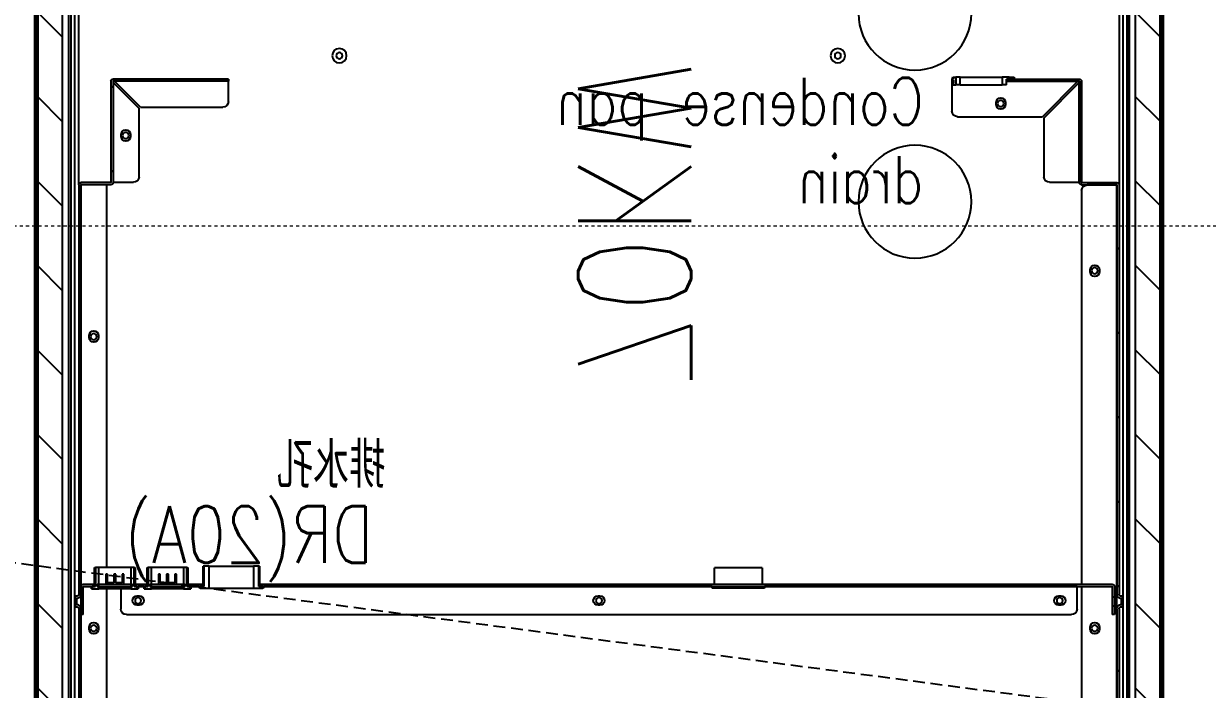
# Model space of a CAD drawing. Extents: x 225000 to 2157367, y 208400 to 840900.
# Drawn here: x 507410 to 508039, y 413256 to 413610 of the extents above; entities that cross this region are included whole.
import ezdxf
from ezdxf.enums import TextEntityAlignment as Align

# ---------------------------------------------------------------- set-up
doc = ezdxf.new("R2010")
doc.units = 0
doc.header["$LTSCALE"] = 10
doc.linetypes.add('Data Center Layout_L20$0$HIDDENK1', pattern=[0.334, 0.167, -0.167])
doc.linetypes.add('XFDP20-DC-PH1$0$HIDDEN2', pattern=[0.1875, 0.125, -0.0625])
doc.layers.add('Data Center Layout_L20$0$ARC', color=252, linetype='Continuous', lineweight=0)
for name, color, linetype in [('XFDP20-DC-PH1$0$A-EQ (PH2)', 15, 'XFDP20-DC-PH1$0$HIDDEN2'), ('XFM2D20-DC$0$M-DUCT-TEXT-Line', 3, 'Continuous'), ('XFM2Q20-DC$0$EQUIP', 22, 'Continuous'), ('XFM2Q20-DC$0$RACK-DC1-600X1200', 6, 'Continuous'), ('XFM2Q20-DC$0$RACK-DC1-洋基', 9, 'Continuous')]:
    doc.layers.add(name, color=color, linetype=linetype)
doc.styles.add('XFM2D20-DC$0$aa-txt', font='simplex.shx', dxfattribs={"width": 0.8, "bigfont": 'CHINA.shx'})
doc.styles.add('XFM2Q20-DC$0$XOL30-HVAC-EQ-L194205$0$Standard', font='txt.shx', dxfattribs={"width": 0.8, "bigfont": 'chineset.shx'})
doc.dimstyles.new('XFM2D20-DC$0$adim-100', dxfattribs={"dimscale": 100, "dimtxt": 0.25, "dimasz": 2.5, "dimexe": 0.1, "dimexo": 0.5, "dimgap": 0.15, "dimtad": 0, "dimdec": 4, "dimdsep": 46, "dimtxsty": 'XFM2D20-DC$0$aa-txt', "dimcen": 2.5, "dimclrd": 256, "dimclre": 256, "dimclrt": 256, "dimadec": 0, "dimazin": 0, "dimtfac": 1, "dimtdec": 4, "dimtmove": 0, "dimatfit": 3, "dimfxl": 1, "dimtolj": 1, "dimtzin": 0, "dimarcsym": 0})
pattern_1 = [(45, (-3953.437, -702.407), (-22.45064, 22.45064), [])]

# ---------------------------------------------------------------- blocks, each defined once
blk = doc.blocks.new('Data Center Layout_L20')
at = {"layer": 'Data Center Layout_L20$0$ARC', "linetype": 'Data Center Layout_L20$0$HIDDENK1'}
blk.add_line((510732.59, 213502.31), (507352.59, 213502.31), dxfattribs=at)
blk = doc.blocks.new('XFDP20-DC-PH1')
at = {"layer": 'XFDP20-DC-PH1$0$A-EQ (PH2)', "ltscale": 5}
blk.add_line((500725.59, 214202.31), (509845.59, 213002.31), dxfattribs=at)
blk = doc.blocks.new('XFM2Q20-DC$0$RACK-70W-一般型')
at = {"layer": 'XFM2Q20-DC$0$EQUIP'}
h = blk.add_hatch(dxfattribs=at)
h.set_pattern_fill('ANSI31', color=256, scale=10, style=0)
h.set_pattern_definition(pattern_1)
edge = h.paths.add_edge_path(flags=0)
edge.add_line((-280.6, 91.5), (-281.8, 91.5))
edge.add_line((-281.8, 91.5), (-281.8, 77.71))
edge.add_arc((-281.81, 77.71), 0.01, 270, 360, ccw=False)
edge.add_line((-281.81, 77.7), (-298.29, 77.7))
edge.add_arc((-298.29, 77.71), 0.01, 180, 270, ccw=False)
edge.add_line((-298.3, 77.71), (-298.3, 1012.29))
edge.add_arc((-298.29, 1012.29), 0.01, 90, 180, ccw=False)
edge.add_line((-298.29, 1012.3), (-281.81, 1012.3))
edge.add_arc((-281.81, 1012.29), 0.01, 0, 90, ccw=False)
edge.add_line((-281.8, 1012.29), (-281.8, 998.5))
edge.add_line((-281.8, 998.5), (-280.6, 998.5))
edge.add_line((-280.6, 998.5), (-280.6, 1012.29))
edge.add_arc((-281.81, 1012.29), 1.21, 0, 90)
edge.add_line((-281.81, 1013.5), (-298.29, 1013.5))
edge.add_arc((-298.29, 1012.29), 1.21, 90, 180)
edge.add_line((-299.5, 1012.29), (-299.5, 77.71))
edge.add_arc((-298.29, 77.71), 1.21, 180, 270)
edge.add_line((-298.29, 76.5), (-281.81, 76.5))
edge.add_arc((-281.81, 77.71), 1.21, 270, 360)
edge.add_line((-280.6, 77.71), (-280.6, 91.5))
h = blk.add_hatch(dxfattribs=at)
h.set_pattern_fill('ANSI31', color=256, scale=10, style=0)
h.set_pattern_definition(pattern_1)
edge = h.paths.add_edge_path(flags=0)
edge.add_line((280.6, 998.5), (281.8, 998.5))
edge.add_line((281.8, 998.5), (281.8, 1012.29))
edge.add_arc((281.81, 1012.29), 0.01, 90, 180, ccw=False)
edge.add_line((281.81, 1012.3), (298.29, 1012.3))
edge.add_arc((298.29, 1012.29), 0.01, 0, 90, ccw=False)
edge.add_line((298.3, 1012.29), (298.3, 77.71))
edge.add_arc((298.29, 77.71), 0.01, 270, 360, ccw=False)
edge.add_line((298.29, 77.7), (281.81, 77.7))
edge.add_arc((281.81, 77.71), 0.01, 180, 270, ccw=False)
edge.add_line((281.8, 77.71), (281.8, 91.5))
edge.add_line((281.8, 91.5), (280.6, 91.5))
edge.add_line((280.6, 91.5), (280.6, 77.71))
edge.add_arc((281.81, 77.71), 1.21, 180, 270)
edge.add_line((281.81, 76.5), (298.29, 76.5))
edge.add_arc((298.29, 77.71), 1.21, 270, 360)
edge.add_line((299.5, 77.71), (299.5, 1012.29))
edge.add_arc((298.29, 1012.29), 1.21, 0, 90)
edge.add_line((298.29, 1013.5), (281.81, 1013.5))
edge.add_arc((281.81, 1012.29), 1.21, 90, 180)
edge.add_line((280.6, 1012.29), (280.6, 998.5))
h = blk.add_hatch(dxfattribs=at)
h.set_pattern_fill('ANSI31', color=256, scale=10, style=0)
h.set_pattern_definition(pattern_1)
h.paths.add_polyline_path([(-285.3, 99.7), (-285.3, 990.3), (-298.3, 990.3), (-298.3, 99.7)], flags=0)
h = blk.add_hatch(dxfattribs=at)
h.set_pattern_fill('ANSI31', color=256, scale=10, style=0)
h.set_pattern_definition(pattern_1)
h.paths.add_polyline_path([(285.3, 990.3), (285.3, 99.7), (298.3, 99.7), (298.3, 990.3)], flags=0)
h = blk.add_hatch(dxfattribs=at)
h.set_pattern_fill('ANSI31', color=256, scale=10, style=0)
h.set_pattern_definition(pattern_1)
edge = h.paths.add_edge_path(flags=0)
edge.add_line((-278.6, 303.31), (-278.6, 302.08))
edge.add_line((-278.6, 302.08), (-277.61, 302.08))
edge.add_spline(control_points=[(-277.61, 302.08), (-277.54, 302.08), (-277.47, 302.08), (-277.41, 302.09), (-277.17, 302.11), (-276.93, 302.18), (-276.72, 302.28), (-276.56, 302.35), (-276.41, 302.44), (-276.27, 302.55), (-276.09, 302.69), (-275.94, 302.85), (-275.81, 303.03), (-275.67, 303.24), (-275.55, 303.47), (-275.49, 303.72), (-275.43, 303.92), (-275.4, 304.12), (-275.4, 304.33)], knot_values=[0.012492, 0.012492, 0.012492, 0.012492, 0.012694, 0.012694, 0.012694, 0.01341, 0.01341, 0.01341, 0.013935, 0.013935, 0.013935, 0.014597, 0.014597, 0.014597, 0.015361, 0.015361, 0.015361, 0.015982, 0.015982, 0.015982, 0.015982], weights=[1, 1, 1, 1, 1, 1, 1, 1, 1, 1, 1, 1, 1, 1, 1, 1, 1, 1, 1], degree=3, periodic=0)
edge.add_line((-275.4, 304.33), (-275.4, 521.99))
edge.add_arc((-275.39, 521.99), 0.01, 90, 180, ccw=False)
edge.add_line((-275.39, 522), (-256.61, 522))
edge.add_arc((-256.61, 523.21), 1.21, 270, 360)
edge.add_line((-255.4, 523.21), (-255.4, 576.99))
edge.add_arc((-255.39, 576.99), 0.01, 90, 180, ccw=False)
edge.add_line((-255.39, 577), (-216.65, 577))
edge.add_line((-216.65, 577), (-216.65, 578.2))
edge.add_line((-216.65, 578.2), (-255.39, 578.2))
edge.add_arc((-255.39, 576.99), 1.21, 90, 180)
edge.add_line((-256.6, 576.99), (-256.6, 523.21))
edge.add_arc((-256.61, 523.21), 0.01, 270, 360, ccw=False)
edge.add_line((-256.61, 523.2), (-275.39, 523.2))
edge.add_arc((-275.39, 521.99), 1.21, 90, 180)
edge.add_line((-276.6, 521.99), (-276.6, 304.33))
edge.add_spline(control_points=[(-276.6, 304.33), (-276.6, 304.27), (-276.61, 304.21), (-276.62, 304.15), (-276.64, 304.04), (-276.68, 303.92), (-276.73, 303.83), (-276.79, 303.73), (-276.86, 303.63), (-276.95, 303.56), (-277, 303.51), (-277.06, 303.47), (-277.12, 303.44), (-277.21, 303.39), (-277.32, 303.35), (-277.43, 303.33), (-277.49, 303.32), (-277.55, 303.31), (-277.61, 303.31)], knot_values=[0.005521, 0.005521, 0.005521, 0.005521, 0.005706, 0.005706, 0.005706, 0.006052, 0.006052, 0.006052, 0.006399, 0.006399, 0.006399, 0.006604, 0.006604, 0.006604, 0.006941, 0.006941, 0.006941, 0.007122, 0.007122, 0.007122, 0.007122], weights=[1, 1, 1, 1, 1, 1, 1, 1, 1, 1, 1, 1, 1, 1, 1, 1, 1, 1, 1], degree=3, periodic=0)
edge.add_line((-277.61, 303.31), (-278.6, 303.31))
h = blk.add_hatch(dxfattribs=at)
h.set_pattern_fill('ANSI31', color=256, scale=10, style=0)
h.set_pattern_definition(pattern_1)
edge = h.paths.add_edge_path(flags=0)
edge.add_line((197, 578.2), (197, 577))
edge.add_line((197, 577), (258.29, 577))
edge.add_arc((258.29, 576.99), 0.01, 0, 90, ccw=False)
edge.add_line((258.3, 576.99), (258.3, 523.21))
edge.add_arc((259.51, 523.21), 1.21, 180, 270)
edge.add_line((259.51, 522), (275.39, 522))
edge.add_arc((275.39, 521.99), 0.01, 0, 90, ccw=False)
edge.add_line((275.4, 521.99), (275.4, 304.33))
edge.add_spline(control_points=[(275.4, 304.33), (275.4, 304.2), (275.41, 304.08), (275.43, 303.95), (275.46, 303.82), (275.49, 303.68), (275.54, 303.55), (275.63, 303.3), (275.77, 303.06), (275.95, 302.85), (276.12, 302.66), (276.32, 302.49), (276.54, 302.37), (276.76, 302.24), (277, 302.15), (277.25, 302.11), (277.37, 302.09), (277.49, 302.08), (277.61, 302.08)], knot_values=[0.013074, 0.013074, 0.013074, 0.013074, 0.01345, 0.01345, 0.01345, 0.013861, 0.013861, 0.013861, 0.014671, 0.014671, 0.014671, 0.015433, 0.015433, 0.015433, 0.01619, 0.01619, 0.01619, 0.016548, 0.016548, 0.016548, 0.016548], weights=[1, 1, 1, 1, 1, 1, 1, 1, 1, 1, 1, 1, 1, 1, 1, 1, 1, 1, 1], degree=3, periodic=0)
edge.add_line((277.61, 302.08), (278.6, 302.08))
edge.add_line((278.6, 302.08), (278.6, 303.31))
edge.add_line((278.6, 303.31), (277.61, 303.31))
edge.add_spline(control_points=[(277.61, 303.31), (277.59, 303.31), (277.57, 303.31), (277.55, 303.31), (277.44, 303.32), (277.32, 303.35), (277.22, 303.39), (277.11, 303.43), (277.02, 303.5), (276.93, 303.58), (276.85, 303.65), (276.77, 303.75), (276.72, 303.85), (276.67, 303.95), (276.63, 304.06), (276.61, 304.18), (276.6, 304.23), (276.6, 304.28), (276.6, 304.33)], knot_values=[0.004605, 0.004605, 0.004605, 0.004605, 0.004665, 0.004665, 0.004665, 0.005007, 0.005007, 0.005007, 0.005354, 0.005354, 0.005354, 0.005702, 0.005702, 0.005702, 0.006049, 0.006049, 0.006049, 0.006206, 0.006206, 0.006206, 0.006206], weights=[1, 1, 1, 1, 1, 1, 1, 1, 1, 1, 1, 1, 1, 1, 1, 1, 1, 1, 1], degree=3, periodic=0)
edge.add_line((276.6, 304.33), (276.6, 521.99))
edge.add_arc((275.39, 521.99), 1.21, 0, 90)
edge.add_line((275.39, 523.2), (259.51, 523.2))
edge.add_arc((259.51, 523.21), 0.01, 180, 270, ccw=False)
edge.add_line((259.5, 523.21), (259.5, 576.99))
edge.add_arc((258.29, 576.99), 1.21, 0, 90)
edge.add_line((258.29, 578.2), (197, 578.2))
h = blk.add_hatch(dxfattribs=at)
h.set_pattern_fill('ANSI31', color=256, scale=10, style=0)
h.set_pattern_definition(pattern_1)
h.paths.add_polyline_path([(212.07, 307.5), (212.07, 308.5), (210.03, 308.5), (210.03, 319.2), (207.19, 319.2), (207.19, 307.5)], flags=0)
h = blk.add_hatch(dxfattribs=at)
h.set_pattern_fill('ANSI31', color=256, scale=10, style=0)
h.set_pattern_definition(pattern_1)
h.paths.add_polyline_path([(245.45, 308.5), (245.45, 307.15), (248.93, 307.15), (248.93, 318.65), (247.18, 318.65), (247.18, 308.5)], flags=0)
h = blk.add_hatch(dxfattribs=at)
h.set_pattern_fill('ANSI31', color=256, scale=10, style=0)
h.set_pattern_definition(pattern_1)
edge = h.paths.add_edge_path(flags=0)
edge.add_line((-272.89, 308.5), (180.72, 308.5))
edge.add_line((180.72, 308.5), (180.72, 309.7))
edge.add_line((180.72, 309.7), (-272.89, 309.7))
edge.add_arc((-272.89, 308.49), 1.21, 90, 180)
edge.add_line((-274.1, 308.49), (-274.1, 303))
edge.add_line((-274.1, 303), (-272.9, 303))
edge.add_line((-272.9, 303), (-272.9, 308.49))
edge.add_arc((-272.89, 308.49), 0.01, 90, 180, ccw=False)
h = blk.add_hatch(dxfattribs=at)
h.set_pattern_fill('ANSI31', color=256, scale=10, style=0)
h.set_pattern_definition(pattern_1)
h.paths.add_polyline_path([(246.91, 308.5), (246.91, 309.7), (239.89, 309.7), (239.89, 308.5)], flags=0)
h = blk.add_hatch(dxfattribs=at)
h.set_pattern_fill('ANSI31', color=256, scale=10, style=0)
h.set_pattern_definition(pattern_1)
edge = h.paths.add_edge_path(flags=0)
edge.add_line((-275.4, 100.71), (-275.4, 296.67))
edge.add_spline(control_points=[(-275.4, 296.67), (-275.4, 296.8), (-275.41, 296.92), (-275.43, 297.05), (-275.46, 297.18), (-275.49, 297.32), (-275.54, 297.45), (-275.63, 297.7), (-275.77, 297.94), (-275.95, 298.15), (-276.12, 298.34), (-276.32, 298.51), (-276.54, 298.63), (-276.76, 298.76), (-277, 298.85), (-277.25, 298.89), (-277.37, 298.91), (-277.49, 298.92), (-277.61, 298.92)], knot_values=[0.013074, 0.013074, 0.013074, 0.013074, 0.01345, 0.01345, 0.01345, 0.013861, 0.013861, 0.013861, 0.014671, 0.014671, 0.014671, 0.015433, 0.015433, 0.015433, 0.01619, 0.01619, 0.01619, 0.016548, 0.016548, 0.016548, 0.016548], weights=[1, 1, 1, 1, 1, 1, 1, 1, 1, 1, 1, 1, 1, 1, 1, 1, 1, 1, 1], degree=3, periodic=0)
edge.add_line((-277.61, 298.92), (-278.6, 298.92))
edge.add_line((-278.6, 298.92), (-278.6, 297.69))
edge.add_line((-278.6, 297.69), (-277.61, 297.69))
edge.add_spline(control_points=[(-277.61, 297.69), (-277.59, 297.69), (-277.57, 297.69), (-277.55, 297.69), (-277.44, 297.68), (-277.32, 297.65), (-277.22, 297.61), (-277.11, 297.57), (-277.02, 297.5), (-276.93, 297.42), (-276.85, 297.35), (-276.77, 297.25), (-276.72, 297.15), (-276.67, 297.05), (-276.63, 296.94), (-276.61, 296.82), (-276.6, 296.77), (-276.6, 296.72), (-276.6, 296.67)], knot_values=[0.004605, 0.004605, 0.004605, 0.004605, 0.004665, 0.004665, 0.004665, 0.005007, 0.005007, 0.005007, 0.005354, 0.005354, 0.005354, 0.005702, 0.005702, 0.005702, 0.006049, 0.006049, 0.006049, 0.006206, 0.006206, 0.006206, 0.006206], weights=[1, 1, 1, 1, 1, 1, 1, 1, 1, 1, 1, 1, 1, 1, 1, 1, 1, 1, 1], degree=3, periodic=0)
edge.add_line((-276.6, 296.67), (-276.6, 100.71))
edge.add_line((-276.6, 100.71), (-275.4, 100.71))
h = blk.add_hatch(dxfattribs=at)
h.set_pattern_fill('ANSI31', color=256, scale=10, style=0)
h.set_pattern_definition(pattern_1)
h.paths.add_polyline_path([(274.2, 298), (274.2, 293.5), (275.4, 293.5), (275.4, 298)], flags=0)
h = blk.add_hatch(dxfattribs=at)
h.set_pattern_fill('ANSI31', color=256, scale=10, style=0)
h.set_pattern_definition(pattern_1)
edge = h.paths.add_edge_path(flags=0)
edge.add_spline(control_points=[(277.61, 298.92), (277.54, 298.92), (277.47, 298.92), (277.41, 298.91), (277.17, 298.89), (276.93, 298.82), (276.72, 298.72), (276.56, 298.65), (276.41, 298.56), (276.27, 298.45), (276.09, 298.31), (275.94, 298.15), (275.81, 297.97), (275.67, 297.76), (275.55, 297.53), (275.49, 297.28), (275.43, 297.08), (275.4, 296.88), (275.4, 296.67)], knot_values=[0.012492, 0.012492, 0.012492, 0.012492, 0.012694, 0.012694, 0.012694, 0.01341, 0.01341, 0.01341, 0.013935, 0.013935, 0.013935, 0.014597, 0.014597, 0.014597, 0.015361, 0.015361, 0.015361, 0.015982, 0.015982, 0.015982, 0.015982], weights=[1, 1, 1, 1, 1, 1, 1, 1, 1, 1, 1, 1, 1, 1, 1, 1, 1, 1, 1], degree=3, periodic=0)
edge.add_line((275.4, 296.67), (275.4, 100.71))
edge.add_line((275.4, 100.71), (276.6, 100.71))
edge.add_line((276.6, 100.71), (276.6, 296.67))
edge.add_spline(control_points=[(276.6, 296.67), (276.6, 296.73), (276.61, 296.79), (276.62, 296.85), (276.64, 296.96), (276.68, 297.08), (276.73, 297.17), (276.79, 297.27), (276.86, 297.37), (276.95, 297.44), (277, 297.49), (277.06, 297.53), (277.12, 297.56), (277.21, 297.61), (277.32, 297.65), (277.43, 297.67), (277.49, 297.68), (277.55, 297.69), (277.61, 297.69)], knot_values=[0.005521, 0.005521, 0.005521, 0.005521, 0.005706, 0.005706, 0.005706, 0.006052, 0.006052, 0.006052, 0.006399, 0.006399, 0.006399, 0.006604, 0.006604, 0.006604, 0.006941, 0.006941, 0.006941, 0.007122, 0.007122, 0.007122, 0.007122], weights=[1, 1, 1, 1, 1, 1, 1, 1, 1, 1, 1, 1, 1, 1, 1, 1, 1, 1, 1], degree=3, periodic=0)
edge.add_line((277.61, 297.69), (278.6, 297.69))
edge.add_line((278.6, 297.69), (278.6, 298.92))
edge.add_line((278.6, 298.92), (277.61, 298.92))
for p, q in [((-300, 1015), (-300, 75)), ((-278.61, 1015), (-278.61, 109.85)), ((278.61, 75), (278.61, 1015)), ((300, 75), (300, 1015)), ((-299.5, 77.71), (-299.5, 1012.29)), ((-298.3, 77.71), (-298.3, 1012.29)), ((-281.81, 1012.2), (-281.81, 77.8)), ((281.81, 77.8), (281.81, 1012.2)), ((298.3, 1012.29), (298.3, 77.71)), ((299.5, 1012.29), (299.5, 77.71)), ((-281.8, 997.79), (-281.8, 92.21)), ((-280.6, 997.79), (-280.6, 92.21)), ((-278.6, 995), (-278.6, 303.31)), ((278.6, 303.31), (278.6, 995)), ((280.6, 92.21), (280.6, 997.79)), ((281.8, 92.21), (281.8, 997.79)), ((-298.3, 990.3), (-298.3, 99.7)), ((-285.3, 99.7), (-285.3, 990.3)), ((285.3, 990.3), (285.3, 99.7)), ((298.3, 99.7), (298.3, 990.3)), ((-276.59, 947.63), (-276.59, 522.15)), ((276.59, 522.15), (276.59, 947.63)), ((-220.7, 579.2), (-220.7, 578.2)), ((-220.64, 579.2), (-220.7, 579.2)), ((-220.64, 578.2), (-220.64, 579.2)), ((-218.01, 579.2), (-220.64, 579.2)), ((-218.01, 578.2), (-218.01, 579.2)), ((-218.01, 579.2), (-214.45, 579.2)), ((-214.45, 579.2), (-214.45, 575.2)), ((-192.05, 579.2), (-214.45, 579.2)), ((-192.05, 579.2), (-189.76, 579.2)), ((-192.05, 575.2), (-192.05, 579.2)), ((-189.76, 579.2), (-189.76, 575.2)), ((-188.1, 579.2), (-189.76, 579.2)), ((-256.6, 576.99), (-256.6, 523.21)), ((-255.4, 576.99), (-255.4, 523.21)), ((-255.39, 576.28), (-255.4, 576.63)), ((-216.65, 578.2), (-255.39, 578.2)), ((-216.65, 577), (-255.39, 577)), ((-255.39, 523.3), (-255.39, 576.28)), ((-236.6, 557.49), (-255.39, 576.28)), ((-255.04, 577), (-254.68, 576.99)), ((-254.68, 576.99), (-235.89, 558.2)), ((-254.68, 576.99), (-216.65, 576.99)), ((-218.01, 578.2), (-216.65, 578.2)), ((-216.65, 575.2), (-216.65, 578.2)), ((-216.65, 578.2), (-216.65, 577)), ((-216.65, 575.2), (-214.45, 575.2)), ((-192.05, 575.2), (-214.45, 575.2)), ((-192.05, 575.2), (-189.76, 575.2)), ((-188.1, 575.2), (-189.76, 575.2)), ((-187.65, 577), (-188.58, 577)), ((-188.58, 576.99), (-187.65, 576.99)), ((-188.56, 576.66), (-187.85, 576.66)), ((-188.55, 578.2), (-187.65, 578.2)), ((-187.85, 576.2), (-187.85, 576.66)), ((-187.65, 578.2), (-187.65, 577)), ((-187.65, 576.99), (-187.65, 577)), ((-187.65, 576.99), (-187.65, 561.2)), ((197, 578.2), (258.29, 578.2)), ((197, 578.2), (197, 577)), ((197, 577), (258.29, 577)), ((197, 577), (197, 576.99)), ((197, 576.99), (257.58, 576.99)), ((197, 566.2), (197, 576.99)), ((243.79, 563.2), (257.58, 576.99)), ((258.29, 576.28), (244.5, 562.49)), ((257.58, 576.99), (257.94, 577)), ((258.3, 576.63), (258.29, 576.28)), ((258.29, 576.28), (258.29, 523.3)), ((258.3, 576.99), (258.3, 523.21)), ((259.5, 576.99), (259.5, 523.21)), ((-216.1, 565.7), (-216.1, 564.7)), ((-211.1, 564.7), (-211.1, 565.7)), ((243.79, 563.2), (200, 563.2)), ((244.5, 526.3), (244.5, 562.49)), ((-236.6, 557.49), (-236.6, 526.3)), ((-190.65, 558.2), (-235.89, 558.2)), ((249.1, 548.7), (249.1, 547.7)), ((254.1, 547.7), (254.1, 548.7)), ((-256.61, 523.2), (-275.39, 523.2)), ((-255.4, 523.3), (-255.39, 523.3)), ((-239.6, 523.3), (-255.39, 523.3)), ((258.29, 523.3), (247.5, 523.3)), ((258.29, 523.3), (258.3, 523.3)), ((259.51, 523.2), (275.39, 523.2)), ((-276.6, 521.99), (-276.6, 304.33)), ((-275.4, 521.99), (-275.4, 304.33)), ((-275.39, 521.9), (-275.4, 521.9)), ((-256.61, 522), (-275.39, 522)), ((-275.39, 100.71), (-275.39, 521.9)), ((-275.39, 521.9), (-259.6, 521.9)), ((-256.6, 518.9), (-256.6, 309.7)), ((259.51, 522), (275.39, 522)), ((261.6, 318.65), (261.6, 521.9)), ((261.6, 521.9), (275.39, 521.9)), ((275.4, 521.9), (275.39, 521.9)), ((275.39, 521.9), (275.39, 308.65)), ((275.4, 521.99), (275.4, 304.33)), ((276.6, 521.99), (276.6, 304.33)), ((-266.1, 476.8), (-266.1, 475.8)), ((-261.1, 475.8), (-261.1, 476.8)), ((266.1, 441.8), (266.1, 440.8)), ((271.1, 440.8), (271.1, 441.8)), ((-86.8, 318.3), (-86.8, 309.7)), ((-86.8, 318.3), (-62.37, 318.3)), ((-62.37, 318.3), (-61.4, 318.3)), ((-61.4, 309.7), (-61.4, 318.3)), ((180.4, 319.2), (180.4, 309.7)), ((180.4, 319.2), (180.77, 319.2)), ((180.77, 308.5), (180.77, 319.2)), ((180.77, 319.2), (183.61, 319.2)), ((183.61, 319.2), (183.61, 307.5)), ((207.19, 319.2), (183.61, 319.2)), ((207.19, 307.5), (207.19, 319.2)), ((207.19, 319.2), (210.03, 319.2)), ((210.03, 319.2), (210.03, 308.5)), ((210.03, 319.2), (210.4, 319.2)), ((210.4, 309.7), (210.4, 319.2)), ((218.65, 318.65), (218.65, 309.7)), ((219.18, 318.65), (218.65, 318.65)), ((219.18, 308.5), (219.18, 318.65)), ((219.18, 318.65), (220.93, 318.65)), ((220.93, 318.65), (220.93, 307.15)), ((220.93, 318.65), (237.87, 318.65)), ((224.55, 314.97), (225.55, 314.97)), ((224.55, 309.7), (224.55, 314.97)), ((225.55, 314.97), (225.55, 310.5)), ((228.9, 314.97), (229.9, 314.97)), ((228.9, 310.5), (228.9, 314.97)), ((229.9, 314.97), (229.9, 310.5)), ((233.25, 314.97), (234.25, 314.97)), ((233.25, 310.5), (233.25, 314.97)), ((234.25, 314.97), (234.25, 309.7)), ((237.87, 307.15), (237.87, 318.65)), ((237.87, 318.65), (239.62, 318.65)), ((239.62, 318.65), (239.62, 308.5)), ((240.15, 318.65), (239.62, 318.65)), ((240.15, 309.7), (240.15, 318.65)), ((246.65, 318.65), (246.65, 309.7)), ((247.18, 318.65), (246.65, 318.65)), ((247.18, 308.5), (247.18, 318.65)), ((247.18, 318.65), (248.93, 318.65)), ((248.93, 318.65), (248.93, 307.15)), ((248.93, 318.65), (265.87, 318.65)), ((252.55, 314.97), (253.55, 314.97)), ((252.55, 309.7), (252.55, 314.97)), ((253.55, 314.97), (253.55, 310.5)), ((256.9, 314.97), (257.9, 314.97)), ((256.9, 310.5), (256.9, 314.97)), ((257.9, 314.97), (257.9, 310.5)), ((261.25, 314.97), (262.25, 314.97)), ((261.25, 310.5), (261.25, 314.97)), ((261.6, 309.7), (261.6, 314.97)), ((262.25, 314.97), (262.25, 309.7)), ((265.87, 307.15), (265.87, 318.65)), ((265.87, 318.65), (267.62, 318.65)), ((267.62, 318.65), (267.62, 308.5)), ((268.15, 318.65), (267.62, 318.65)), ((268.15, 309.7), (268.15, 318.65)), ((-274.1, 308.49), (-274.1, 303)), ((-272.9, 308.49), (-272.9, 303)), ((180.72, 309.7), (-272.89, 309.7)), ((180.72, 308.5), (-272.89, 308.5)), ((-256.6, 308.5), (-256.6, 103.71)), ((-254.2, 308.5), (-254.2, 308.49)), ((-254.2, 296.5), (-254.2, 308.49)), ((-254.2, 308.49), (-88, 308.49)), ((-88, 308.5), (-88, 307.5)), ((-60.2, 307.5), (-60.2, 308.5)), ((-60.2, 308.49), (178.4, 308.49)), ((178.4, 308.5), (178.4, 307.5)), ((178.73, 308.5), (180.77, 308.5)), ((178.73, 307.5), (178.73, 308.5)), ((180.72, 309.7), (180.72, 308.5)), ((210.03, 308.5), (212.07, 308.5)), ((210.08, 308.5), (210.08, 309.7)), ((218.91, 309.7), (210.08, 309.7)), ((218.91, 308.5), (210.08, 308.5)), ((212.07, 308.5), (212.07, 307.5)), ((212.4, 307.5), (212.4, 308.5)), ((212.4, 308.49), (217, 308.49)), ((217, 308.5), (217, 307.15)), ((217.45, 308.5), (219.18, 308.5)), ((217.45, 307.15), (217.45, 308.5)), ((218.91, 309.7), (218.91, 308.5)), ((219.97, 309.7), (219.97, 308.5)), ((238.83, 309.7), (219.97, 309.7)), ((238.83, 308.5), (219.97, 308.5)), ((225.55, 310.5), (228.9, 310.5)), ((229.9, 310.5), (233.25, 310.5)), ((238.83, 308.5), (238.83, 309.7)), ((239.62, 308.5), (241.35, 308.5)), ((239.89, 308.5), (239.89, 309.7)), ((246.91, 309.7), (239.89, 309.7)), ((246.91, 308.5), (239.89, 308.5)), ((241.35, 308.5), (241.35, 307.15)), ((241.8, 307.15), (241.8, 308.5)), ((241.8, 308.49), (245, 308.49)), ((245, 308.5), (245, 307.15)), ((245.45, 308.5), (247.18, 308.5)), ((245.45, 307.15), (245.45, 308.5)), ((246.91, 309.7), (246.91, 308.5)), ((247.97, 309.7), (247.97, 308.5)), ((266.83, 309.7), (247.97, 309.7)), ((266.83, 308.5), (247.97, 308.5)), ((253.55, 310.5), (256.9, 310.5)), ((257.9, 310.5), (261.25, 310.5)), ((266.83, 308.5), (266.83, 309.7)), ((267.62, 308.5), (269.35, 308.5)), ((274.19, 309.7), (267.89, 309.7)), ((267.89, 308.5), (267.89, 309.7)), ((274.19, 308.5), (267.89, 308.5)), ((269.35, 308.5), (269.35, 307.15)), ((269.8, 307.15), (269.8, 308.5)), ((274.2, 303), (274.2, 308.49)), ((275.4, 303), (275.4, 308.49)), ((-278.6, 303.31), (-277.61, 303.31)), ((-278.6, 302.08), (-278.6, 303.31)), ((-278.6, 302.08), (-277.61, 302.08)), ((-278.6, 298.92), (-278.6, 302.08)), ((-277.61, 302.08), (-277.61, 298.92)), ((-275.4, 296.67), (-275.4, 304.33)), ((-272.9, 303), (-274.1, 303)), ((-274.1, 303), (-274.1, 298)), ((-272.9, 303), (-272.9, 298)), ((-244.5, 303.5), (-245.5, 303.5)), ((-88, 307.5), (-61.26, 307.5)), ((-61.26, 307.5), (-60.2, 307.5)), ((0.5, 303.5), (-0.5, 303.5)), ((178.4, 307.5), (178.73, 307.5)), ((183.61, 307.5), (178.73, 307.5)), ((207.19, 307.5), (183.61, 307.5)), ((212.07, 307.5), (207.19, 307.5)), ((212.07, 307.5), (212.4, 307.5)), ((217.45, 307.15), (217, 307.15)), ((220.93, 307.15), (217.45, 307.15)), ((220.93, 307.15), (237.87, 307.15)), ((241.35, 307.15), (237.87, 307.15)), ((241.8, 307.15), (241.35, 307.15)), ((245.5, 303.5), (244.5, 303.5)), ((245.45, 307.15), (245, 307.15)), ((248.93, 307.15), (245.45, 307.15)), ((248.93, 307.15), (265.87, 307.15)), ((254.2, 307.15), (254.2, 296.5)), ((261.6, 103.71), (261.6, 307.15)), ((269.35, 307.15), (265.87, 307.15)), ((269.8, 307.15), (269.35, 307.15)), ((275.4, 303), (274.2, 303)), ((274.2, 298), (274.2, 303)), ((275.4, 303), (275.4, 298)), ((277.61, 303.31), (278.6, 303.31)), ((277.61, 302.08), (278.6, 302.08)), ((277.61, 298.92), (277.61, 302.08)), ((278.6, 303.31), (278.6, 302.08)), ((278.6, 302.08), (278.6, 298.92)), ((-278.6, 297.69), (-278.6, 298.92)), ((-277.61, 298.92), (-278.6, 298.92)), ((-277.61, 297.69), (-278.6, 297.69)), ((-278.6, 297.69), (-278.6, 112.1)), ((-276.6, 296.67), (-276.6, 100.71)), ((-275.4, 296.67), (-275.4, 100.71)), ((-274.1, 298), (-272.9, 298)), ((-274.1, 298), (-274.1, 293.5)), ((-272.9, 298), (-272.9, 293.5)), ((-245.5, 298.5), (-244.5, 298.5)), ((-0.5, 298.5), (0.5, 298.5)), ((244.5, 298.5), (245.5, 298.5)), ((274.2, 298), (275.4, 298)), ((274.2, 293.5), (274.2, 298)), ((275.4, 293.5), (275.4, 298)), ((275.4, 296.67), (275.4, 100.71)), ((276.6, 296.67), (276.6, 100.71)), ((278.6, 298.92), (277.61, 298.92)), ((278.6, 297.69), (277.61, 297.69)), ((278.6, 298.92), (278.6, 297.69)), ((278.6, 112.1), (278.6, 297.69)), ((-274.1, 293.5), (-272.9, 293.5)), ((251.2, 293.5), (-251.2, 293.5)), ((274.2, 293.5), (275.4, 293.5)), ((275.39, 293.5), (275.39, 100.71)), ((-266.1, 286.8), (-266.1, 285.8)), ((-261.1, 285.8), (-261.1, 286.8)), ((266.1, 286.8), (266.1, 285.8)), ((271.1, 285.8), (271.1, 286.8))]:
    blk.add_line(p, q, dxfattribs=at)
for centre, radius in [((-168, 613), 30), ((-127, 590.6), 3.85), ((-127, 590.6), 1.65), ((138, 590.6), 3.85), ((138, 590.6), 1.65), ((-213.6, 565.2), 1.65), ((251.6, 548.2), 1.65), ((-168, 513), 30), ((-263.6, 476.3), 1.65), ((268.6, 441.3), 1.65), ((-245, 301), 1.65), ((0, 301), 1.65), ((245, 301), 1.65), ((-263.6, 286.3), 1.65), ((268.6, 286.3), 1.65)]:
    blk.add_circle(centre, radius, dxfattribs=at)
for centre, radius, start, end in [((-255.39, 576.99), 1.21, 90, 180), ((-255.39, 576.99), 0.01, 90, 180), ((258.29, 576.99), 1.21, 0, 90), ((258.29, 576.99), 0.01, 0, 90), ((-213.6, 565.7), 2.5, 0, 180), ((-213.6, 564.7), 2.5, 180, 0), ((-190.65, 561.2), 3, 270, 0), ((200, 566.2), 3, 180, 270), ((251.6, 548.7), 2.5, 0, 180), ((251.6, 547.7), 2.5, 180, 0), ((-275.39, 521.99), 1.21, 90, 180), ((-256.61, 523.21), 0.01, 270, 0), ((-256.61, 523.21), 1.21, 270, 0), ((-239.6, 526.3), 3, 270, 0), ((247.5, 526.3), 3, 180, 270), ((259.51, 523.21), 1.21, 180, 270), ((259.51, 523.21), 0.01, 180, 270), ((275.39, 521.99), 1.21, 0, 90), ((-275.39, 521.99), 0.01, 90, 180), ((-259.6, 518.9), 3, 0, 90), ((275.39, 521.99), 0.01, 0, 90), ((-263.6, 476.8), 2.5, 0, 180), ((-263.6, 475.8), 2.5, 180, 0), ((268.6, 441.8), 2.5, 0, 180), ((268.6, 440.8), 2.5, 180, 0), ((-272.89, 308.49), 1.21, 90, 180), ((-272.89, 308.49), 0.01, 90, 180), ((274.19, 308.49), 1.21, 0, 90), ((274.19, 308.49), 0.01, 0, 90), ((-245.5, 301), 2.5, 90, 270), ((-244.5, 301), 2.5, 270, 90), ((-0.5, 301), 2.5, 90, 270), ((0.5, 301), 2.5, 270, 90), ((244.5, 301), 2.5, 90, 270), ((245.5, 301), 2.5, 270, 90), ((-251.2, 296.5), 3, 180, 270), ((251.2, 296.5), 3, 270, 0), ((-263.6, 286.8), 2.5, 0, 180), ((-263.6, 285.8), 2.5, 180, 0), ((268.6, 286.8), 2.5, 0, 180), ((268.6, 285.8), 2.5, 180, 0)]:
    blk.add_arc(centre, radius, start, end, dxfattribs=at)
for centre, major_axis, start_param, end_param in [((-188.1, 578.2), (0, 1), 4.712389, 6.283185), ((-188.2, 577.2), (0, 1.5), 1.203588, 4.345181), ((-188.2, 577.2), (0, 1.5), 5.442117, 7.124254), ((-188.1, 576.2), (0, 1), 3.141593, 4.712389)]:
    blk.add_ellipse(centre, major_axis=major_axis, ratio=0.253012, start_param=start_param, end_param=end_param, dxfattribs=at)
for points, knots in [([(-277.61, 303.31), (-277.55, 303.31), (-277.38, 303.32), (-277.15, 303.41), (-276.91, 303.58), (-276.72, 303.82), (-276.61, 304.09), (-276.6, 304.27), (-276.6, 304.33)], [0, 0, 0, 0, 0.112748, 0.323313, 0.45225, 0.668475, 0.88465, 1, 1, 1, 1]), ([(-277.61, 302.08), (-277.54, 302.08), (-277.24, 302.09), (-276.76, 302.22), (-276.22, 302.56), (-275.77, 303.04), (-275.45, 303.66), (-275.42, 304.12), (-275.4, 304.33)], [0, 0, 0, 0, 0.058234, 0.262986, 0.414184, 0.603989, 0.822465, 1, 1, 1, 1]), ([(275.4, 304.33), (275.41, 304.2), (275.42, 303.94), (275.56, 303.42), (275.9, 302.83), (276.51, 302.33), (277.12, 302.11), (277.49, 302.09), (277.61, 302.08)], [0, 0, 0, 0, 0.108568, 0.2278708, 0.4603401, 0.6792644, 0.896707, 1, 1, 1, 1]), ([(276.6, 304.33), (276.6, 304.2), (276.63, 304.06), (276.73, 303.82), (276.8, 303.71), (276.99, 303.52), (277.1, 303.44), (277.35, 303.34), (277.48, 303.31), (277.61, 303.31)], [0, 0, 0, 0, 0.25, 0.25, 0.5, 0.5, 0.75, 0.75, 1, 1, 1, 1]), ([(-275.4, 296.67), (-275.41, 296.8), (-275.42, 297.06), (-275.56, 297.58), (-275.9, 298.17), (-276.51, 298.67), (-277.12, 298.89), (-277.49, 298.91), (-277.61, 298.92)], [0, 0, 0, 0, 0.108564, 0.227871, 0.46034, 0.679264, 0.896707, 1, 1, 1, 1]), ([(-276.6, 296.67), (-276.6, 296.72), (-276.61, 296.89), (-276.7, 297.16), (-276.92, 297.44), (-277.21, 297.63), (-277.46, 297.69), (-277.59, 297.69), (-277.61, 297.69)], [0, 0, 0, 0, 0.097887, 0.314819, 0.532038, 0.748239, 0.962044, 1, 1, 1, 1]), ([(277.61, 298.92), (277.54, 298.92), (277.24, 298.91), (276.76, 298.78), (276.22, 298.44), (275.77, 297.96), (275.45, 297.34), (275.42, 296.88), (275.4, 296.67)], [0, 0, 0, 0, 0.058226, 0.262987, 0.414182, 0.603988, 0.822464, 1, 1, 1, 1]), ([(277.61, 297.69), (277.48, 297.69), (277.34, 297.66), (277.1, 297.56), (276.99, 297.48), (276.8, 297.29), (276.73, 297.18), (276.63, 296.93), (276.6, 296.8), (276.6, 296.67)], [0, 0, 0, 0, 0.25, 0.25, 0.5, 0.5, 0.75, 0.75, 1, 1, 1, 1])]:
    blk.add_open_spline(points, degree=3, knots=knots, dxfattribs=at)
at = {"color": 53, "style": 'XFM2Q20-DC$0$XOL30-HVAC-EQ-L194205$0$Standard', "width": 0.8}
blk.add_text('70KW', height=60.173, rotation=90, dxfattribs=at).set_placement((11.06, 412.13))
blk.add_text('DR(20A)', height=30.086, dxfattribs=at).set_placement((186.06, 336.06), align=Align.MIDDLE_CENTER)
at = {"layer": 'XFM2Q20-DC$0$EQUIP', "attachment_point": 1, "style": 'XFM2Q20-DC$0$XOL30-HVAC-EQ-L194205$0$Standard'}
for s, insert, char_height, width in [('{Condense pan drain}', (-172.49, 578.93), 25, 233.6438), ('{\\H9.6x;排水孔}', (113.56, 385.01), 2.5, 207.9912)]:
    blk.add_mtext(s, dxfattribs=dict(at, insert=insert, char_height=char_height, width=width))
blk = doc.blocks.new('XFM2Q20-DC')
at = {"layer": 'XFM2Q20-DC$0$RACK-DC1-600X1200'}
for p, q in [((507415.59, 214202.31), (507415.59, 213002.31)), ((507415.59, 214202.31), (507415.59, 213002.31)), ((507415.59, 213002.31), (507415.59, 213602.31)), ((507415.59, 213002.31), (507415.59, 213602.31))]:
    blk.add_line(p, q, dxfattribs=at)
for points in [[(507415.59, 213002.31), (506805.59, 213002.31), (506805.59, 214202.31), (507415.59, 214202.31)], [(508625.59, 213002.31), (508015.59, 213002.31), (508015.59, 214202.31), (508625.59, 214202.31)]]:
    blk.add_lwpolyline(points, close=True, dxfattribs=at)
at = {"layer": 'XFM2Q20-DC$0$RACK-DC1-洋基', "xscale": -1}
blk.add_blockref('XFM2Q20-DC$0$RACK-70W-一般型', (507715.59, 213002.31, 0), dxfattribs=at)
blk = doc.blocks.new('XFM2D20-DC')
at = {"layer": 'XFM2D20-DC$0$M-DUCT-TEXT-Line'}
blk.add_leader([(510927.79, 213430.01), (510170.52, 214316.35), (507109.77, 214316.35)], dimstyle='XFM2D20-DC$0$adim-100', dxfattribs=at)

msp = doc.modelspace()

# ---------------------------------------------------------------- block references
for name in ['XFM2D20-DC', 'Data Center Layout_L20', 'XFDP20-DC-PH1', 'XFM2Q20-DC']:
    msp.add_blockref(name, (0, 200000))

doc.saveas('drawing.dxf')
